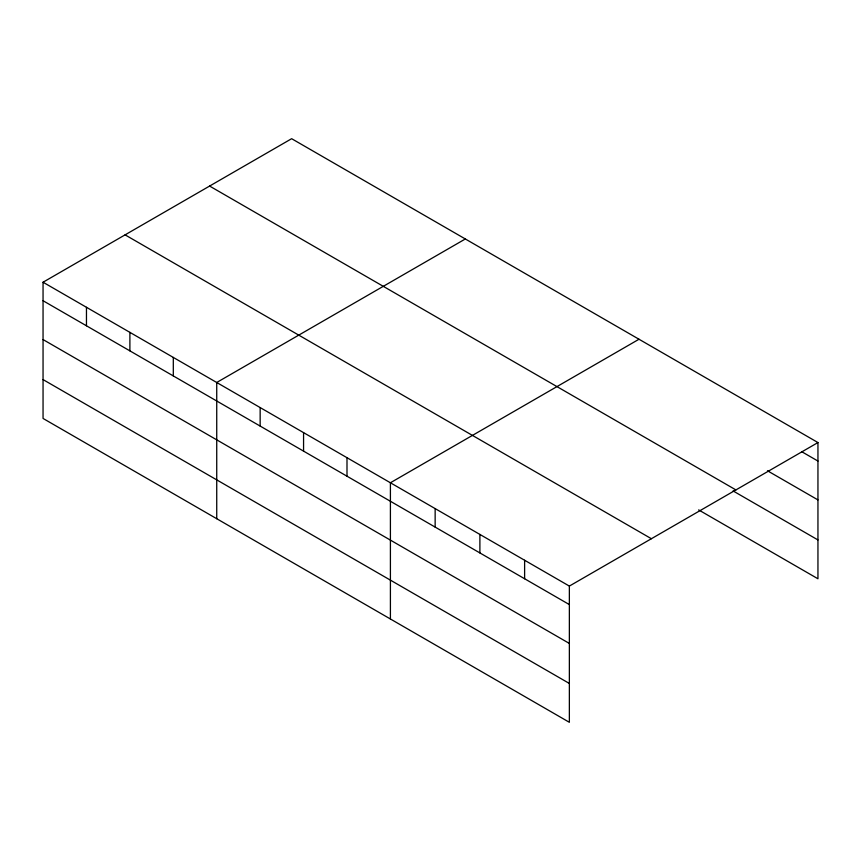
<?xml version="1.0" encoding="UTF-8"?>
<svg xmlns="http://www.w3.org/2000/svg" width="861" height="861" viewBox="0 0 861 861"><rect width="100%" height="100%" fill="white"/><g stroke="black" fill="none" stroke-linecap="round" stroke-linejoin="round"><path stroke-width="1.29" d="M43.05 282.225L569.358 586.083L569.358 722.304L43.05 418.446L43.05 282.225L291.642 138.696L817.95 442.554L817.95 578.775L698.658 509.906M465.327 238.971L216.735 382.488L216.735 518.72M639.002 339.245L390.41 482.763L390.41 618.994M569.358 586.083L817.95 442.554M801.892 451.788L817.95 461.055M767.474 470.773L817.95 499.907M209.61 186.062L735.918 489.92M733.066 490.921L817.95 539.933M125.082 234.859L651.39 538.717M43.05 300.726L569.358 604.583M43.05 339.568L569.358 643.436M43.05 379.593L569.358 683.462M524.618 560.253L524.618 578.753M479.889 534.423L479.889 552.923M435.149 508.593L435.149 527.104M346.994 457.697L346.994 476.208M303.567 432.631L303.567 451.132M260.151 407.565L260.151 426.066M173.309 357.423L173.309 375.934M129.893 332.357L129.893 350.857M86.466 307.291L86.466 325.792"/></g></svg>
